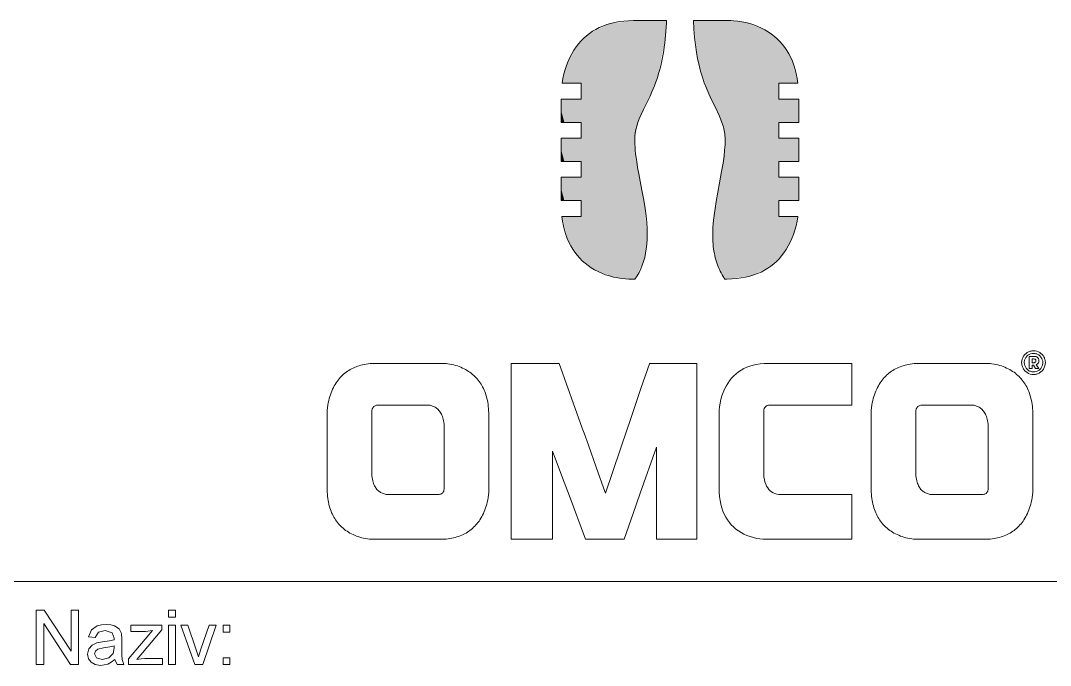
# Model space of a CAD drawing. Extents: x 0 to 594, y 0 to 575.
# Drawn here: x 543.38 to 577.07, y 24.12 to 45.22 of the extents above; entities that cross this region are included whole.
import ezdxf

# ---------------------------------------------------------------- set-up
doc = ezdxf.new("R2010")
doc.units = 0

msp = doc.modelspace()

# ---------------------------------------------------------------- linework, layer by layer
at = {"color": 7, "lineweight": 13}
msp.add_line((375.382, 26.871), (586.929, 26.871), dxfattribs=at)
at = {"color": 7, "lineweight": 18}
for points in [[(563.43, 45.216), (563.266, 45.212), (563.109, 45.2), (562.959, 45.181), (562.817, 45.155), (562.681, 45.123), (562.552, 45.084), (562.428, 45.038), (562.311, 44.987), (562.199, 44.929), (562.092, 44.865), (561.99, 44.795), (561.893, 44.719), (561.801, 44.637), (561.714, 44.549), (561.632, 44.454), (561.554, 44.353), (561.481, 44.246), (561.413, 44.132), (561.35, 44.011), (561.293, 43.884), (561.241, 43.751), (561.195, 43.613), (561.155, 43.47), (561.122, 43.324), (561.096, 43.178), (561.094, 43.166)], [(564.511, 45.216), (563.971, 45.216), (563.43, 45.216)], [(563.471, 41.313), (563.475, 41.43), (563.487, 41.543), (563.506, 41.654), (563.533, 41.765), (563.569, 41.88), (563.615, 42.002), (563.675, 42.139), (563.758, 42.312), (563.91, 42.617), (563.971, 42.745), (564.033, 42.882), (564.075, 42.982), (564.117, 43.087), (564.153, 43.184), (564.189, 43.285), (564.221, 43.382), (564.252, 43.483), (564.28, 43.583), (564.307, 43.687), (564.333, 43.791), (564.357, 43.899), (564.379, 44.008), (564.4, 44.122), (564.419, 44.237), (564.437, 44.356), (564.453, 44.478), (564.467, 44.604), (564.48, 44.733), (564.491, 44.867), (564.5, 45.004), (564.508, 45.146), (564.511, 45.216)], [(566.611, 45.216), (565.999, 45.216), (565.387, 45.216)], [(565.387, 45.216), (565.402, 44.935), (565.424, 44.67), (565.453, 44.422), (565.487, 44.187), (565.527, 43.966), (565.573, 43.757), (565.625, 43.558), (565.682, 43.367), (565.745, 43.182), (565.815, 43.001), (565.893, 42.819), (565.983, 42.627), (566.1, 42.393), (566.244, 42.093), (566.356, 41.799), (566.372, 41.74), (566.387, 41.68), (566.399, 41.622), (566.409, 41.564), (566.416, 41.507), (566.422, 41.449), (566.425, 41.39), (566.427, 41.33), (566.427, 41.313)], [(568.807, 43.166), (568.784, 43.325), (568.755, 43.476), (568.719, 43.619), (568.677, 43.755), (568.629, 43.884), (568.575, 44.007), (568.515, 44.123), (568.45, 44.233), (568.379, 44.338), (568.302, 44.436), (568.22, 44.529), (568.133, 44.617), (568.04, 44.699), (567.941, 44.776), (567.837, 44.847), (567.727, 44.913), (567.611, 44.973), (567.491, 45.027), (567.365, 45.075), (567.235, 45.117), (567.103, 45.152), (566.969, 45.179), (566.837, 45.2), (566.715, 45.212), (566.616, 45.216), (566.611, 45.216)], [(561.094, 43.166), (561.404, 43.166), (561.713, 43.166)], [(561.713, 43.166), (561.713, 42.907), (561.713, 42.648)], [(568.185, 42.648), (568.185, 42.907), (568.185, 43.166)], [(568.185, 43.166), (568.496, 43.166), (568.807, 43.166)], [(561.713, 42.648), (561.389, 42.648), (561.066, 42.648)], [(561.066, 42.648), (561.066, 42.267), (561.066, 41.938), (561.066, 41.887)], [(568.832, 42.648), (568.509, 42.648), (568.185, 42.648)], [(568.832, 41.887), (568.832, 42.267), (568.832, 42.598), (568.832, 42.648)], [(561.066, 41.887), (561.389, 41.887), (561.713, 41.887)], [(561.713, 41.887), (561.713, 41.628), (561.713, 41.369)], [(568.185, 41.369), (568.185, 41.628), (568.185, 41.887)], [(568.185, 41.887), (568.509, 41.887), (568.832, 41.887)], [(561.713, 41.369), (561.389, 41.369), (561.066, 41.369)], [(561.066, 41.369), (561.066, 40.989), (561.066, 40.608)], [(563.478, 36.762), (563.547, 36.869), (563.61, 36.979), (563.666, 37.094), (563.715, 37.213), (563.758, 37.338), (563.795, 37.469), (563.825, 37.605), (563.848, 37.749), (563.865, 37.9), (563.875, 38.061), (563.878, 38.232), (563.873, 38.414), (563.861, 38.611), (563.839, 38.826), (563.807, 39.064), (563.763, 39.337), (563.702, 39.672), (563.601, 40.208), (563.565, 40.409), (563.533, 40.607), (563.515, 40.735), (563.499, 40.861), (563.489, 40.967), (563.48, 41.07), (563.475, 41.161), (563.472, 41.25), (563.471, 41.313)], [(566.427, 41.313), (566.423, 41.155), (566.411, 40.98), (566.39, 40.783), (566.358, 40.556), (566.311, 40.282), (566.242, 39.914), (566.129, 39.3), (566.044, 38.682), (566.035, 38.572), (566.027, 38.462), (566.023, 38.362), (566.02, 38.262), (566.02, 38.171), (566.022, 38.079), (566.026, 37.994), (566.032, 37.909), (566.04, 37.83), (566.05, 37.75), (566.061, 37.675), (566.074, 37.601), (566.089, 37.53), (566.106, 37.46), (566.124, 37.393), (566.144, 37.326), (566.166, 37.262), (566.189, 37.198), (566.214, 37.137), (566.24, 37.077), (566.268, 37.018), (566.298, 36.96), (566.33, 36.904), (566.363, 36.849), (566.42, 36.762)], [(568.832, 41.369), (568.509, 41.369), (568.185, 41.369)], [(568.832, 40.608), (568.832, 40.989), (568.832, 41.369)], [(561.066, 40.608), (561.389, 40.608), (561.713, 40.608)], [(561.713, 40.608), (561.713, 40.35), (561.713, 40.091)], [(568.185, 40.091), (568.185, 40.35), (568.185, 40.608)], [(568.185, 40.608), (568.509, 40.608), (568.832, 40.608)], [(561.713, 40.091), (561.389, 40.091), (561.066, 40.091)], [(561.066, 40.091), (561.066, 39.71), (561.066, 39.33)], [(568.832, 40.091), (568.509, 40.091), (568.185, 40.091)], [(568.832, 39.33), (568.832, 39.71), (568.832, 40.039), (568.832, 40.091)], [(561.066, 39.33), (561.389, 39.33), (561.713, 39.33)], [(561.713, 39.33), (561.713, 39.071), (561.713, 38.812)], [(568.185, 38.812), (568.185, 39.071), (568.185, 39.33)], [(568.185, 39.33), (568.509, 39.33), (568.832, 39.33)], [(561.713, 38.812), (561.401, 38.812), (561.089, 38.812)], [(561.089, 38.812), (561.111, 38.653), (561.14, 38.501), (561.175, 38.357), (561.217, 38.221), (561.264, 38.092), (561.318, 37.969), (561.377, 37.853), (561.441, 37.743), (561.512, 37.638), (561.587, 37.54), (561.669, 37.447), (561.755, 37.36), (561.848, 37.278), (561.946, 37.202), (562.049, 37.131), (562.159, 37.065), (562.273, 37.005), (562.393, 36.951), (562.518, 36.903), (562.647, 36.862), (562.78, 36.827), (562.914, 36.799), (563.047, 36.779), (563.171, 36.767), (563.275, 36.762), (563.287, 36.762)], [(566.482, 36.762), (566.647, 36.766), (566.804, 36.777), (566.953, 36.796), (567.095, 36.822), (567.231, 36.855), (567.36, 36.894), (567.483, 36.939), (567.6, 36.991), (567.711, 37.048), (567.818, 37.112), (567.919, 37.182), (568.015, 37.258), (568.107, 37.34), (568.193, 37.428), (568.275, 37.522), (568.352, 37.623), (568.424, 37.73), (568.492, 37.844), (568.554, 37.964), (568.611, 38.091), (568.662, 38.223), (568.707, 38.361), (568.746, 38.504), (568.778, 38.65), (568.803, 38.796), (568.806, 38.812)], [(568.806, 38.812), (568.495, 38.812), (568.185, 38.812)], [(563.287, 36.762), (563.382, 36.762), (563.478, 36.762)], [(566.42, 36.762), (566.451, 36.762), (566.482, 36.762)]]:
    msp.add_lwpolyline(points, dxfattribs=at)
at = {"color": 7, "lineweight": 13}
for points in [[(576.125, 34.027), (576.129, 34.082), (576.141, 34.136), (576.16, 34.188), (576.187, 34.236), (576.22, 34.281), (576.239, 34.301), (576.26, 34.32), (576.282, 34.338), (576.305, 34.354), (576.329, 34.368), (576.354, 34.381), (576.38, 34.391), (576.406, 34.4), (576.433, 34.407), (576.461, 34.412), (576.514, 34.415)], [(576.514, 34.415), (576.569, 34.411), (576.623, 34.4), (576.675, 34.38), (576.723, 34.354), (576.768, 34.32), (576.788, 34.301), (576.807, 34.281), (576.825, 34.259), (576.841, 34.236), (576.855, 34.212), (576.868, 34.187), (576.878, 34.161), (576.887, 34.134), (576.894, 34.107), (576.899, 34.079), (576.902, 34.027)], [(576.514, 33.639), (576.458, 33.642), (576.405, 33.654), (576.353, 33.673), (576.304, 33.7), (576.26, 33.733), (576.239, 33.752), (576.22, 33.773), (576.203, 33.795), (576.187, 33.818), (576.172, 33.842), (576.16, 33.867), (576.149, 33.893), (576.141, 33.919), (576.134, 33.947), (576.129, 33.974), (576.125, 34.027)], [(576.514, 34.33), (576.466, 34.326), (576.419, 34.314), (576.374, 34.295), (576.332, 34.268), (576.295, 34.236), (576.279, 34.217), (576.264, 34.197), (576.251, 34.176), (576.239, 34.154), (576.23, 34.131), (576.222, 34.107), (576.217, 34.083), (576.213, 34.059), (576.211, 34.027)], [(576.211, 34.027), (576.215, 33.979), (576.227, 33.932), (576.246, 33.887), (576.272, 33.845), (576.305, 33.808), (576.324, 33.792), (576.344, 33.777), (576.365, 33.764), (576.387, 33.753), (576.41, 33.743), (576.433, 33.735), (576.457, 33.73), (576.482, 33.726), (576.514, 33.724)], [(576.369, 33.837), (576.369, 34.034), (576.369, 34.195), (576.369, 34.23)], [(576.369, 34.23), (576.455, 34.23), (576.541, 34.23)], [(576.516, 34.147), (576.491, 34.147), (576.466, 34.147)], [(576.466, 34.147), (576.466, 34.086), (576.466, 34.024)], [(576.466, 34.024), (576.491, 34.024), (576.516, 34.024)], [(576.817, 34.027), (576.813, 34.075), (576.801, 34.122), (576.782, 34.167), (576.755, 34.208), (576.723, 34.245), (576.704, 34.262), (576.684, 34.277), (576.663, 34.29), (576.641, 34.301), (576.618, 34.311), (576.594, 34.319), (576.57, 34.324), (576.546, 34.328), (576.514, 34.33)], [(576.514, 33.724), (576.562, 33.728), (576.609, 33.74), (576.654, 33.759), (576.695, 33.785), (576.732, 33.818), (576.749, 33.837), (576.764, 33.857), (576.777, 33.878), (576.788, 33.9), (576.798, 33.923), (576.806, 33.946), (576.811, 33.97), (576.815, 33.995), (576.817, 34.027)], [(576.902, 34.027), (576.898, 33.972), (576.887, 33.918), (576.867, 33.866), (576.841, 33.817), (576.807, 33.773), (576.788, 33.752), (576.768, 33.733), (576.746, 33.716), (576.723, 33.7), (576.699, 33.685), (576.674, 33.673), (576.648, 33.662), (576.621, 33.654), (576.594, 33.647), (576.566, 33.642), (576.514, 33.639)], [(576.589, 34.089), (576.588, 34.104), (576.585, 34.117), (576.58, 34.126), (576.575, 34.132), (576.568, 34.138), (576.548, 34.145), (576.516, 34.147)], [(576.516, 34.024), (576.535, 34.025), (576.551, 34.029), (576.562, 34.033), (576.57, 34.038), (576.577, 34.045), (576.586, 34.063), (576.589, 34.088), (576.589, 34.089)], [(576.541, 34.23), (576.578, 34.228), (576.598, 34.224), (576.62, 34.217), (576.634, 34.209), (576.648, 34.199), (576.659, 34.188), (576.669, 34.175), (576.676, 34.162), (576.682, 34.146), (576.687, 34.129), (576.69, 34.11), (576.691, 34.089)], [(576.691, 34.089), (576.687, 34.053), (576.676, 34.024), (576.659, 33.999), (576.637, 33.978), (576.609, 33.963), (576.602, 33.96)], [(553.407, 32.394), (553.411, 32.463), (553.432, 32.646), (553.445, 32.713), (553.461, 32.785), (553.477, 32.85), (553.496, 32.917), (553.516, 32.978), (553.539, 33.041), (553.562, 33.098), (553.588, 33.156), (553.614, 33.21), (553.642, 33.263), (553.671, 33.313), (553.702, 33.362), (553.733, 33.407), (553.767, 33.453), (553.8, 33.495), (553.836, 33.536), (553.872, 33.574), (553.911, 33.612), (553.949, 33.647), (553.99, 33.681), (554.03, 33.713), (554.073, 33.743), (554.117, 33.772), (554.162, 33.799), (554.208, 33.824), (554.256, 33.848), (554.304, 33.87), (554.355, 33.891), (554.406, 33.91), (554.459, 33.927), (554.514, 33.942), (554.57, 33.956), (554.628, 33.968), (554.687, 33.979), (554.748, 33.988), (554.811, 33.994), (554.876, 34), (554.942, 34.003), (555.017, 34.004)], [(555.017, 34.004), (556.1, 34.004), (557.183, 34.004)], [(557.183, 34.004), (557.23, 34.002), (557.299, 33.997), (557.359, 33.99), (557.427, 33.979), (557.488, 33.967), (557.552, 33.952), (557.611, 33.936), (557.672, 33.917), (557.728, 33.897), (557.784, 33.874), (557.837, 33.851), (557.89, 33.826), (557.939, 33.8), (557.989, 33.771), (558.035, 33.742), (558.081, 33.71), (558.123, 33.678), (558.165, 33.644), (558.205, 33.61), (558.244, 33.573), (558.28, 33.535), (558.316, 33.496), (558.349, 33.456), (558.382, 33.413), (558.412, 33.37), (558.442, 33.325), (558.469, 33.279), (558.495, 33.231), (558.52, 33.182), (558.543, 33.131), (558.564, 33.079), (558.585, 33.025), (558.603, 32.97), (558.62, 32.912), (558.635, 32.853), (558.649, 32.792), (558.661, 32.729), (558.671, 32.664), (558.68, 32.597), (558.686, 32.529), (558.691, 32.458), (558.694, 32.384), (558.695, 32.306)], [(559.427, 28.248), (559.427, 31.126), (559.427, 31.362), (559.427, 31.893), (559.427, 32.867), (559.427, 33.983), (559.427, 34.004)], [(559.427, 34.004), (560.212, 34.004), (560.998, 34.004)], [(560.998, 34.004), (561.754, 31.882), (561.812, 31.718), (561.952, 31.326), (562.208, 30.607), (562.504, 29.777), (562.51, 29.76)], [(562.51, 29.76), (563.232, 31.882), (563.295, 32.068), (563.429, 32.46), (563.672, 33.176), (563.949, 33.99), (563.954, 34.004)], [(563.954, 34.004), (564.725, 34.004), (565.465, 34.004), (565.496, 34.004)], [(565.496, 34.004), (565.496, 31.126), (565.496, 29.807), (565.496, 28.248)], [(567.837, 34.004), (567.702, 34), (567.575, 33.988), (567.454, 33.97), (567.341, 33.944), (567.234, 33.912), (567.133, 33.874), (567.038, 33.83), (566.948, 33.779), (566.864, 33.723), (566.784, 33.66), (566.709, 33.591), (566.639, 33.517), (566.574, 33.435), (566.513, 33.348), (566.457, 33.254), (566.407, 33.154), (566.361, 33.048), (566.322, 32.936), (566.289, 32.819), (566.262, 32.7), (566.243, 32.582), (566.231, 32.473), (566.227, 32.398), (566.227, 32.394)], [(570.569, 34.004), (569.203, 34.004), (567.837, 34.004)], [(570.569, 32.638), (570.569, 33.321), (570.569, 33.54), (570.569, 33.93), (570.569, 34.004)], [(571.203, 32.394), (571.206, 32.463), (571.228, 32.646), (571.241, 32.713), (571.256, 32.785), (571.273, 32.85), (571.292, 32.917), (571.312, 32.978), (571.335, 33.041), (571.358, 33.098), (571.384, 33.156), (571.41, 33.21), (571.438, 33.263), (571.467, 33.313), (571.498, 33.362), (571.529, 33.408), (571.562, 33.453), (571.596, 33.495), (571.632, 33.536), (571.668, 33.574), (571.706, 33.612), (571.745, 33.647), (571.785, 33.681), (571.826, 33.713), (571.869, 33.743), (571.912, 33.772), (571.958, 33.799), (572.003, 33.824), (572.051, 33.848), (572.1, 33.87), (572.15, 33.891), (572.202, 33.91), (572.255, 33.927), (572.31, 33.942), (572.366, 33.956), (572.423, 33.968), (572.483, 33.979), (572.544, 33.988), (572.607, 33.994), (572.671, 34), (572.738, 34.003), (572.813, 34.004)], [(572.813, 34.004), (573.896, 34.004), (574.979, 34.004)], [(574.979, 34.004), (575.025, 34.002), (575.095, 33.997), (575.155, 33.99), (575.223, 33.979), (575.284, 33.967), (575.348, 33.952), (575.407, 33.936), (575.467, 33.917), (575.523, 33.897), (575.58, 33.874), (575.633, 33.851), (575.686, 33.826), (575.735, 33.8), (575.784, 33.771), (575.83, 33.742), (575.876, 33.71), (575.919, 33.678), (575.961, 33.644), (576.001, 33.61), (576.039, 33.573), (576.076, 33.535), (576.112, 33.496), (576.145, 33.456), (576.177, 33.413), (576.208, 33.37), (576.237, 33.325), (576.265, 33.279), (576.291, 33.231), (576.315, 33.182), (576.339, 33.131), (576.36, 33.079), (576.38, 33.025), (576.398, 32.969), (576.415, 32.912), (576.431, 32.853), (576.444, 32.792), (576.456, 32.729), (576.467, 32.664), (576.475, 32.597), (576.482, 32.528), (576.487, 32.458), (576.49, 32.384), (576.491, 32.306)], [(576.466, 33.837), (576.417, 33.837), (576.369, 33.837)], [(576.509, 33.947), (576.487, 33.947), (576.466, 33.947)], [(576.466, 33.947), (576.466, 33.892), (576.466, 33.837)], [(576.575, 33.837), (576.542, 33.892), (576.509, 33.947)], [(576.683, 33.837), (576.629, 33.837), (576.575, 33.837)], [(576.602, 33.96), (576.642, 33.898), (576.683, 33.837)], [(553.407, 29.935), (553.407, 31.165), (553.407, 31.373), (553.407, 31.806), (553.407, 32.361), (553.407, 32.394)], [(555.056, 32.638), (555.027, 32.633), (555.003, 32.627), (554.974, 32.615), (554.955, 32.605), (554.937, 32.592), (554.922, 32.579), (554.909, 32.564), (554.898, 32.549), (554.889, 32.532), (554.882, 32.514), (554.876, 32.494), (554.873, 32.474), (554.871, 32.451), (554.871, 32.443)], [(554.871, 32.443), (554.871, 31.404), (554.871, 30.365)], [(556.666, 32.638), (555.861, 32.638), (555.315, 32.638), (555.056, 32.638)], [(557.232, 31.975), (557.231, 32.003), (557.223, 32.078), (557.215, 32.126), (557.203, 32.179), (557.191, 32.223), (557.177, 32.267), (557.161, 32.305), (557.144, 32.343), (557.126, 32.376), (557.107, 32.409), (557.087, 32.437), (557.065, 32.465), (557.043, 32.489), (557.02, 32.512), (556.996, 32.532), (556.97, 32.551), (556.944, 32.568), (556.917, 32.583), (556.889, 32.596), (556.859, 32.607), (556.828, 32.617), (556.796, 32.625), (556.763, 32.631), (556.728, 32.635), (556.666, 32.638)], [(566.227, 32.394), (566.227, 31.165), (566.227, 30.856), (566.227, 30.115), (566.227, 29.935)], [(567.69, 32.443), (567.694, 32.486), (567.705, 32.523), (567.722, 32.555), (567.744, 32.581), (567.772, 32.603), (567.806, 32.621), (567.842, 32.632), (567.873, 32.638), (567.876, 32.638)], [(567.69, 30.365), (567.69, 31.404), (567.69, 31.66), (567.69, 32.288), (567.69, 32.443)], [(567.876, 32.638), (569.222, 32.638), (570.315, 32.638), (570.569, 32.638)], [(571.203, 29.935), (571.203, 31.165), (571.203, 31.379), (571.203, 31.81), (571.203, 32.363), (571.203, 32.394)], [(572.852, 32.638), (572.823, 32.633), (572.798, 32.627), (572.77, 32.615), (572.751, 32.605), (572.732, 32.592), (572.718, 32.579), (572.704, 32.564), (572.693, 32.549), (572.684, 32.532), (572.677, 32.514), (572.672, 32.494), (572.668, 32.474), (572.666, 32.452), (572.666, 32.443)], [(572.666, 32.443), (572.666, 31.404), (572.666, 31.256), (572.666, 30.887), (572.666, 30.4), (572.666, 30.365)], [(574.461, 32.638), (573.657, 32.638), (573.11, 32.638), (572.852, 32.638)], [(575.027, 31.975), (575.026, 32.003), (575.018, 32.078), (575.01, 32.126), (574.999, 32.179), (574.987, 32.223), (574.972, 32.267), (574.957, 32.305), (574.94, 32.343), (574.922, 32.376), (574.902, 32.409), (574.882, 32.437), (574.861, 32.465), (574.839, 32.489), (574.815, 32.512), (574.791, 32.532), (574.766, 32.551), (574.74, 32.568), (574.712, 32.583), (574.684, 32.596), (574.654, 32.607), (574.624, 32.617), (574.592, 32.625), (574.559, 32.631), (574.524, 32.635), (574.461, 32.638)], [(558.695, 32.306), (558.695, 31.082), (558.695, 29.857)], [(576.491, 32.306), (576.491, 31.082), (576.491, 30.933), (576.491, 30.496), (576.491, 29.907), (576.491, 29.857)], [(557.232, 29.896), (557.232, 30.935), (557.232, 31.084), (557.232, 31.453), (557.232, 31.939), (557.232, 31.975)], [(575.027, 29.896), (575.027, 30.935), (575.027, 31.975)], [(561.856, 28.248), (561.32, 29.687), (561.157, 30.122), (560.847, 30.956), (560.783, 31.126)], [(560.783, 31.126), (560.783, 29.687), (560.783, 29.344), (560.783, 28.469), (560.783, 28.248)], [(564.178, 31.262), (563.651, 29.755), (563.422, 29.097), (563.125, 28.248)], [(564.178, 28.248), (564.178, 29.755), (564.178, 30.088), (564.178, 31.016), (564.178, 31.262)], [(554.871, 30.365), (554.872, 30.337), (554.88, 30.262), (554.888, 30.215), (554.899, 30.163), (554.911, 30.12), (554.926, 30.076), (554.941, 30.039), (554.959, 30.001), (554.976, 29.968), (554.996, 29.936), (555.016, 29.908), (555.038, 29.881), (555.06, 29.857), (555.083, 29.835), (555.107, 29.815), (555.133, 29.796), (555.159, 29.78), (555.187, 29.765), (555.215, 29.752), (555.245, 29.741), (555.276, 29.731), (555.308, 29.723), (555.342, 29.718), (555.377, 29.713), (555.437, 29.711)], [(568.256, 29.711), (568.183, 29.715), (568.116, 29.726), (568.055, 29.744), (567.999, 29.769), (567.948, 29.799), (567.901, 29.837), (567.858, 29.88), (567.819, 29.931), (567.785, 29.988), (567.755, 30.053), (567.73, 30.124), (567.71, 30.201), (567.697, 30.279), (567.691, 30.346), (567.69, 30.365)], [(572.666, 30.365), (572.667, 30.337), (572.675, 30.262), (572.683, 30.215), (572.695, 30.163), (572.707, 30.12), (572.721, 30.076), (572.737, 30.039), (572.754, 30.001), (572.772, 29.969), (572.791, 29.936), (572.811, 29.908), (572.833, 29.881), (572.855, 29.857), (572.879, 29.835), (572.903, 29.815), (572.929, 29.796), (572.955, 29.78), (572.982, 29.765), (573.011, 29.752), (573.041, 29.741), (573.071, 29.731), (573.104, 29.723), (573.137, 29.718), (573.172, 29.713), (573.232, 29.711)], [(554.92, 28.248), (554.869, 28.249), (554.794, 28.255), (554.733, 28.262), (554.664, 28.273), (554.603, 28.285), (554.539, 28.301), (554.481, 28.317), (554.42, 28.336), (554.365, 28.355), (554.308, 28.378), (554.256, 28.401), (554.203, 28.426), (554.154, 28.452), (554.105, 28.481), (554.06, 28.51), (554.014, 28.541), (553.972, 28.573), (553.93, 28.607), (553.891, 28.642), (553.852, 28.679), (553.816, 28.716), (553.781, 28.755), (553.748, 28.795), (553.716, 28.838), (553.685, 28.881), (553.656, 28.926), (553.629, 28.972), (553.603, 29.019), (553.579, 29.068), (553.556, 29.119), (553.535, 29.172), (553.515, 29.226), (553.497, 29.281), (553.48, 29.339), (553.465, 29.398), (553.452, 29.459), (553.44, 29.522), (553.43, 29.587), (553.422, 29.654), (553.415, 29.724), (553.411, 29.795), (553.408, 29.868), (553.407, 29.935)], [(555.437, 29.711), (556.242, 29.711), (556.946, 29.711), (557.046, 29.711)], [(557.046, 29.711), (557.076, 29.714), (557.1, 29.719), (557.128, 29.729), (557.147, 29.738), (557.165, 29.75), (557.18, 29.762), (557.193, 29.776), (557.204, 29.79), (557.213, 29.807), (557.22, 29.824), (557.226, 29.843), (557.23, 29.863), (557.232, 29.885), (557.232, 29.896)], [(558.695, 29.857), (558.693, 29.788), (558.672, 29.606), (558.66, 29.539), (558.644, 29.466), (558.628, 29.402), (558.609, 29.335), (558.59, 29.273), (558.568, 29.211), (558.545, 29.154), (558.52, 29.096), (558.494, 29.042), (558.466, 28.989), (558.437, 28.939), (558.407, 28.89), (558.376, 28.845), (558.343, 28.8), (558.309, 28.757), (558.274, 28.716), (558.238, 28.678), (558.2, 28.64), (558.162, 28.605), (558.122, 28.571), (558.081, 28.539), (558.039, 28.509), (557.996, 28.48), (557.951, 28.453), (557.905, 28.428), (557.857, 28.404), (557.809, 28.382), (557.759, 28.361), (557.708, 28.343), (557.654, 28.325), (557.6, 28.31), (557.544, 28.296), (557.487, 28.283), (557.427, 28.273), (557.367, 28.264), (557.304, 28.257), (557.239, 28.252), (557.173, 28.249), (557.095, 28.248)], [(566.227, 29.935), (566.228, 29.86), (566.231, 29.787), (566.243, 29.647), (566.261, 29.516), (566.286, 29.393), (566.318, 29.278), (566.356, 29.169), (566.399, 29.068), (566.449, 28.972), (566.503, 28.883), (566.564, 28.8), (566.629, 28.723), (566.701, 28.651), (566.777, 28.584), (566.86, 28.523), (566.948, 28.467), (567.041, 28.417), (567.139, 28.373), (567.242, 28.335), (567.349, 28.303), (567.459, 28.278), (567.567, 28.26), (567.668, 28.25), (567.739, 28.248)], [(570.569, 29.711), (569.413, 29.711), (568.385, 29.711), (568.256, 29.711)], [(570.569, 28.248), (570.569, 28.979), (570.569, 29.286), (570.569, 29.711)], [(572.715, 28.248), (572.665, 28.249), (572.589, 28.255), (572.528, 28.262), (572.46, 28.273), (572.399, 28.285), (572.335, 28.301), (572.276, 28.317), (572.216, 28.336), (572.16, 28.355), (572.104, 28.378), (572.051, 28.401), (571.999, 28.426), (571.95, 28.452), (571.901, 28.481), (571.855, 28.51), (571.81, 28.541), (571.767, 28.573), (571.726, 28.607), (571.686, 28.642), (571.648, 28.679), (571.612, 28.716), (571.576, 28.755), (571.543, 28.795), (571.511, 28.838), (571.481, 28.881), (571.452, 28.926), (571.425, 28.972), (571.399, 29.019), (571.375, 29.068), (571.352, 29.119), (571.331, 29.172), (571.311, 29.226), (571.293, 29.281), (571.276, 29.339), (571.261, 29.398), (571.248, 29.459), (571.236, 29.522), (571.226, 29.588), (571.218, 29.654), (571.211, 29.724), (571.207, 29.795), (571.204, 29.868), (571.203, 29.935)], [(573.232, 29.711), (574.037, 29.711), (574.742, 29.711), (574.842, 29.711)], [(574.842, 29.711), (574.871, 29.714), (574.896, 29.719), (574.924, 29.729), (574.942, 29.738), (574.961, 29.75), (574.975, 29.762), (574.989, 29.776), (574.999, 29.79), (575.009, 29.807), (575.016, 29.824), (575.021, 29.843), (575.025, 29.863), (575.027, 29.885), (575.027, 29.896)], [(576.491, 29.857), (576.488, 29.788), (576.467, 29.606), (576.455, 29.539), (576.44, 29.466), (576.424, 29.402), (576.405, 29.335), (576.385, 29.273), (576.363, 29.211), (576.34, 29.154), (576.315, 29.096), (576.289, 29.042), (576.261, 28.989), (576.233, 28.939), (576.202, 28.89), (576.171, 28.845), (576.138, 28.8), (576.105, 28.757), (576.069, 28.716), (576.034, 28.678), (575.996, 28.64), (575.958, 28.605), (575.917, 28.571), (575.877, 28.539), (575.834, 28.509), (575.791, 28.48), (575.746, 28.453), (575.7, 28.428), (575.653, 28.404), (575.604, 28.382), (575.554, 28.361), (575.503, 28.343), (575.45, 28.325), (575.396, 28.31), (575.34, 28.296), (575.282, 28.283), (575.223, 28.273), (575.162, 28.264), (575.099, 28.257), (575.035, 28.252), (574.968, 28.249), (574.891, 28.248)], [(557.095, 28.248), (556.007, 28.248), (555.241, 28.248), (554.92, 28.248)], [(560.783, 28.248), (560.105, 28.248), (559.427, 28.248)], [(563.125, 28.248), (562.49, 28.248), (561.856, 28.248)], [(565.496, 28.248), (564.837, 28.248), (564.179, 28.248), (564.178, 28.248)], [(567.739, 28.248), (569.154, 28.248), (570.103, 28.248), (570.569, 28.248)], [(574.891, 28.248), (573.803, 28.248), (573.036, 28.248), (572.715, 28.248)]]:
    msp.add_lwpolyline(points, dxfattribs=at)
for points in [[(543.893, 24.148), (543.893, 25.929), (544.155, 25.929), (545.031, 24.584), (545.031, 25.929), (545.278, 25.929), (545.278, 24.148), (545.016, 24.148), (544.141, 25.493), (544.141, 24.148)], [(548.222, 25.706), (548.222, 25.929), (548.445, 25.929), (548.445, 25.706)], [(546.466, 24.321), (546.344, 24.228), (546.232, 24.168), (546, 24.123), (545.819, 24.149), (545.685, 24.226), (545.603, 24.343), (545.575, 24.489), (545.617, 24.661), (545.726, 24.786), (545.877, 24.857), (546.064, 24.889), (546.286, 24.924), (546.44, 24.964), (546.441, 25.017), (546.382, 25.192), (546.144, 25.261), (545.926, 25.212), (545.823, 25.038), (545.6, 25.063), (545.697, 25.284), (545.891, 25.413), (546.028, 25.447), (546.186, 25.459), (546.336, 25.449), (546.456, 25.419), (546.609, 25.321), (546.677, 25.17), (546.688, 24.976), (546.688, 24.699), (546.692, 24.46), (546.703, 24.32), (546.763, 24.148), (546.54, 24.148)], [(546.911, 24.148), (546.911, 24.334), (547.693, 25.261), (547.467, 25.236), (546.985, 25.236), (546.985, 25.434), (547.999, 25.434), (547.999, 25.287), (547.312, 24.472), (547.185, 24.321), (547.322, 24.339), (547.45, 24.346), (548.024, 24.346), (548.024, 24.148)], [(548.222, 24.148), (548.222, 25.434), (548.445, 25.434), (548.445, 24.148)], [(549.084, 24.148), (548.618, 25.434), (548.854, 25.434), (549.118, 24.664), (549.16, 24.536), (549.199, 24.404), (549.233, 24.516), (549.279, 24.649), (549.545, 25.434), (549.78, 25.434), (549.345, 24.148)], [(550.003, 25.211), (550.003, 25.434), (550.226, 25.434), (550.226, 25.211)], [(546.441, 24.766), (546.297, 24.726), (546.095, 24.693), (545.911, 24.655), (545.827, 24.592), (545.798, 24.501), (545.862, 24.372), (546.049, 24.321), (546.266, 24.374), (546.406, 24.509), (546.44, 24.697)], [(550.003, 24.148), (550.003, 24.37), (550.226, 24.37), (550.226, 24.148)]]:
    msp.add_lwpolyline(points, close=True, dxfattribs=at)
at = {"color": 142, "lineweight": 5}
for points in [[(563.43, 45.216), (562.623, 45.106), (563.282, 36.762), (562.744, 36.836)], [(563.43, 45.216), (563.282, 36.762), (563.382, 36.762), (563.287, 36.762)], [(563.43, 45.216), (563.382, 36.762), (563.478, 36.762)], [(563.471, 41.313), (563.576, 41.902), (563.43, 45.216), (563.971, 45.216)], [(563.471, 41.313), (563.43, 45.216), (563.537, 40.583), (563.478, 36.762)], [(563.576, 41.902), (563.907, 42.61), (563.971, 45.216), (564.238, 43.439)], [(563.971, 45.216), (564.238, 43.439), (564.511, 45.216), (564.476, 44.692)], [(561.557, 44.358), (561.616, 43.166), (562.012, 44.811), (561.713, 43.166)], [(562.141, 37.075), (562.012, 44.811), (561.713, 43.084), (561.713, 43.166)], [(562.141, 37.075), (562.744, 36.836), (562.012, 44.811), (562.623, 45.106)], [(561.244, 43.761), (561.404, 43.166), (561.557, 44.358), (561.616, 43.166)], [(561.094, 43.166), (561.191, 43.166), (561.244, 43.761), (561.404, 43.166)], [(562.141, 37.075), (561.713, 43.084), (561.713, 42.729), (561.713, 42.907)], [(561.066, 42.648), (561.167, 41.887), (561.167, 42.648), (561.389, 41.887)], [(561.167, 41.887), (561.066, 42.648), (561.066, 42.267), (561.066, 42.529)], [(561.167, 42.648), (561.389, 41.887), (561.389, 42.648), (561.612, 41.887)], [(561.389, 42.648), (561.612, 41.887), (561.612, 42.648), (561.713, 41.887)], [(561.612, 42.648), (561.713, 41.887), (561.713, 42.648)], [(562.141, 37.075), (561.713, 42.729), (561.713, 41.887), (561.713, 42.648)], [(561.167, 41.887), (561.066, 42.267), (561.066, 41.887), (561.066, 42.006)], [(562.141, 37.075), (561.713, 41.887), (561.713, 41.628), (561.713, 41.806)], [(562.141, 37.075), (561.713, 41.628), (561.713, 41.369), (561.713, 41.45)], [(561.066, 41.369), (561.167, 40.608), (561.167, 41.369), (561.389, 40.608)], [(561.167, 40.608), (561.066, 41.369), (561.066, 40.989), (561.066, 41.25)], [(561.167, 41.369), (561.389, 40.608), (561.389, 41.369), (561.612, 40.608)], [(561.389, 41.369), (561.612, 40.608), (561.612, 41.369), (561.713, 40.608)], [(561.612, 41.369), (561.713, 40.608), (561.713, 41.369)], [(562.141, 37.075), (561.713, 41.369), (561.713, 40.527), (561.713, 40.608)], [(561.167, 40.608), (561.066, 40.989), (561.066, 40.608), (561.066, 40.727)], [(562.141, 37.075), (561.713, 40.527), (561.713, 40.172), (561.713, 40.35)], [(563.769, 37.375), (563.537, 40.583), (563.478, 36.762)], [(563.769, 37.375), (563.877, 38.124), (563.537, 40.583), (563.802, 39.096)], [(561.066, 40.091), (561.167, 39.33), (561.167, 40.091), (561.389, 39.33)], [(561.167, 39.33), (561.066, 40.091), (561.066, 39.71), (561.066, 39.972)], [(561.167, 40.091), (561.389, 39.33), (561.389, 40.091), (561.612, 39.33)], [(561.389, 40.091), (561.612, 39.33), (561.612, 40.091), (561.713, 39.33)], [(561.612, 40.091), (561.713, 39.33), (561.713, 40.091)], [(562.141, 37.075), (561.713, 40.172), (561.713, 39.33), (561.713, 40.091)], [(561.167, 39.33), (561.066, 39.71), (561.066, 39.33), (561.066, 39.449)], [(562.141, 37.075), (561.713, 39.33), (561.713, 39.071), (561.713, 39.249)], [(561.401, 38.812), (561.089, 38.812), (561.645, 37.473), (561.286, 38.04)], [(561.401, 38.812), (561.645, 37.473), (561.713, 38.812)], [(562.141, 37.075), (561.713, 38.812), (561.645, 37.473)], [(562.141, 37.075), (561.713, 39.071), (561.713, 38.812), (561.713, 38.893)]]:
    msp.add_solid(points, dxfattribs=at)
at = {"color": 9, "lineweight": 5}
for points in [[(565.999, 45.216), (565.387, 45.216), (565.842, 42.937), (565.542, 43.894)], [(565.999, 45.216), (565.842, 42.937), (566.258, 42.061)], [(566.611, 45.216), (565.999, 45.216), (566.381, 41.707), (566.258, 42.061)], [(566.611, 45.216), (566.381, 41.707), (566.451, 36.762), (566.427, 41.313)], [(566.611, 45.216), (566.451, 36.762), (567.289, 36.871), (566.482, 36.762)], [(566.611, 45.216), (567.289, 36.871), (567.141, 45.142)], [(567.746, 44.902), (567.141, 45.142), (567.898, 37.166), (567.289, 36.871)], [(567.746, 44.902), (567.898, 37.166), (568.245, 44.503)], [(567.898, 37.166), (568.185, 43.166), (568.245, 44.503), (568.496, 43.166)], [(568.245, 44.503), (568.496, 43.166), (568.607, 43.936), (568.807, 43.166)], [(568.349, 37.619), (568.185, 38.812), (567.898, 37.166), (568.185, 43.166)], [(568.185, 43.166), (568.185, 38.812), (568.185, 39.071), (568.185, 38.893)], [(568.185, 43.166), (568.185, 39.071), (568.185, 39.33), (568.185, 39.249)], [(568.185, 43.166), (568.185, 39.33), (568.185, 40.172), (568.185, 40.091)], [(568.185, 43.166), (568.185, 40.172), (568.185, 40.527), (568.185, 40.35)], [(568.185, 43.166), (568.185, 40.527), (568.185, 41.369), (568.185, 40.608)], [(568.185, 43.166), (568.185, 41.369), (568.185, 41.628), (568.185, 41.45)], [(568.185, 43.166), (568.185, 41.628), (568.185, 41.887), (568.185, 41.806)], [(568.185, 43.166), (568.185, 41.887), (568.185, 42.729), (568.185, 42.648)], [(568.185, 43.166), (568.185, 42.729), (568.185, 43.084), (568.185, 42.907)], [(568.509, 41.887), (568.286, 42.648), (568.286, 41.887), (568.185, 42.648)], [(568.286, 41.887), (568.185, 42.648), (568.185, 41.887)], [(568.731, 41.887), (568.509, 42.648), (568.509, 41.887), (568.286, 42.648)], [(568.832, 41.887), (568.731, 42.648), (568.731, 41.887), (568.509, 42.648)], [(568.832, 42.648), (568.731, 42.648), (568.832, 42.006), (568.832, 41.887)], [(568.832, 42.648), (568.832, 42.006), (568.832, 42.529), (568.832, 42.267)], [(566.332, 40.401), (566.411, 36.775), (566.427, 41.313), (566.42, 36.762)], [(566.427, 41.313), (566.42, 36.762), (566.451, 36.762)], [(568.509, 40.608), (568.286, 41.369), (568.286, 40.608), (568.185, 41.369)], [(568.286, 40.608), (568.185, 41.369), (568.185, 40.608)], [(568.731, 40.608), (568.509, 41.369), (568.509, 40.608), (568.286, 41.369)], [(568.832, 40.608), (568.731, 41.369), (568.731, 40.608), (568.509, 41.369)], [(568.832, 41.369), (568.731, 41.369), (568.832, 40.727), (568.832, 40.608)], [(568.832, 41.369), (568.832, 40.727), (568.832, 41.25), (568.832, 40.989)], [(566.038, 38.616), (566.024, 38.037), (566.332, 40.401), (566.1, 37.482)], [(566.1, 37.482), (566.222, 37.118), (566.332, 40.401), (566.411, 36.775)], [(568.509, 39.33), (568.286, 40.091), (568.286, 39.33), (568.185, 40.091)], [(568.286, 39.33), (568.185, 40.091), (568.185, 39.33)], [(568.731, 39.33), (568.509, 40.091), (568.509, 39.33), (568.286, 40.091)], [(568.832, 39.33), (568.731, 40.091), (568.731, 39.33), (568.509, 40.091)], [(568.832, 40.091), (568.731, 40.091), (568.832, 39.449), (568.832, 39.33)], [(568.832, 40.091), (568.832, 39.449), (568.832, 39.972), (568.832, 39.71)], [(568.495, 38.812), (568.282, 38.812), (568.349, 37.619), (568.185, 38.812)], [(568.659, 38.214), (568.495, 38.812), (568.349, 37.619)], [(568.659, 38.214), (568.806, 38.812), (568.495, 38.812), (568.709, 38.812)]]:
    msp.add_solid(points, dxfattribs=at)

doc.saveas('drawing.dxf')
